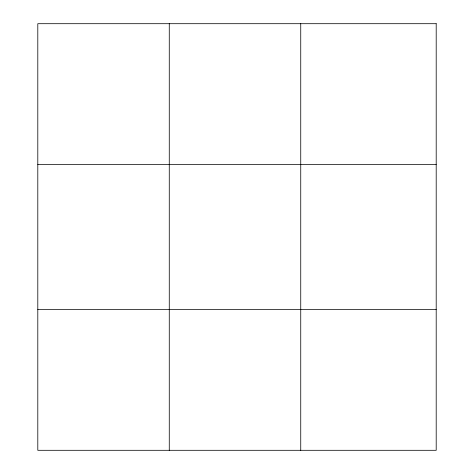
<?xml version="1.0" encoding="UTF-8"?>
<svg xmlns="http://www.w3.org/2000/svg" width="474" height="474" viewBox="0 0 474 474"><rect width="100%" height="100%" fill="white"/><g stroke="black" fill="none" stroke-linecap="round" stroke-linejoin="round"><path stroke-width="0.71" d="M169.271 450.3L169.271 23.7M300.741 450.3L300.741 23.7M37.801 164.478L436.199 164.478M37.801 309.522L436.199 309.522M436.199 23.7L436.199 450.3L37.801 450.3L37.801 23.7L436.199 23.7"/></g></svg>
